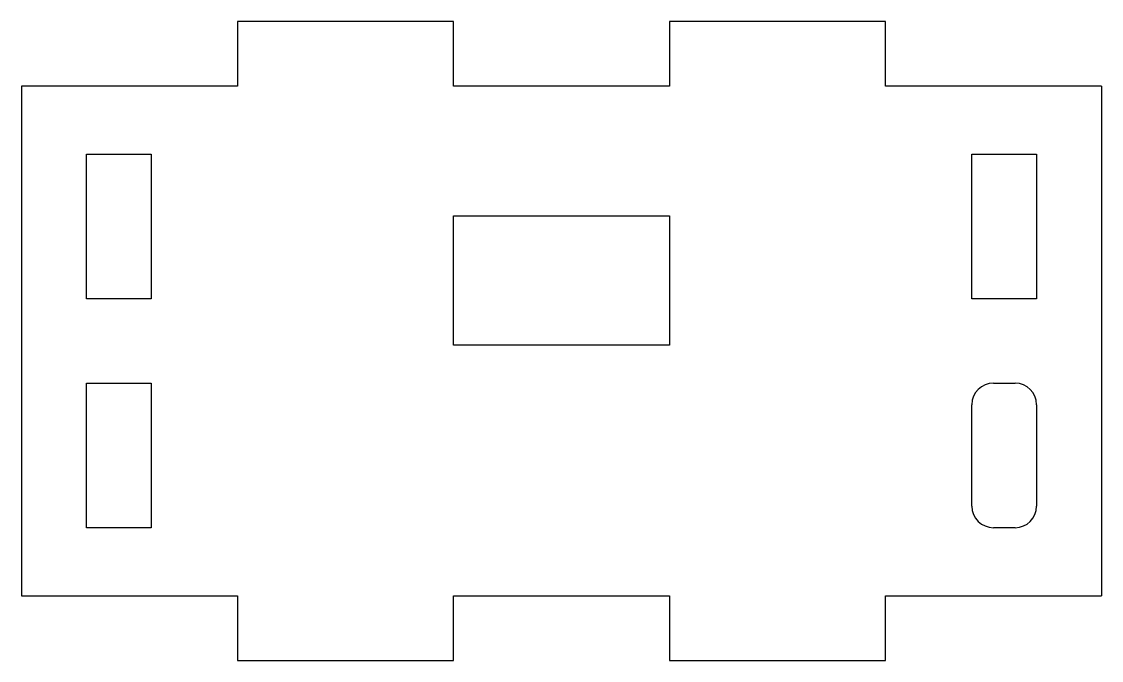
# Model space of a CAD drawing. Extents: x 0 to 50, y 78 to 107.6.
import ezdxf

# ---------------------------------------------------------------- set-up
doc = ezdxf.new("R2010")
doc.units = 0
doc.layers.get('0').update_dxf_attribs({"linetype": 'continuous'})

# ---------------------------------------------------------------- blocks, each defined once
blk = doc.blocks.new('FILLET010')
at = {"color": 0}
for p, q in [((20, 107.6), (10, 107.6)), ((10, 107.6), (10, 104.6)), ((20, 104.6), (20, 107.6)), ((40, 107.6), (30, 107.6)), ((30, 107.6), (30, 104.6)), ((40, 104.6), (40, 107.6)), ((10, 104.6), (0, 104.6)), ((0, 104.6), (0, 81)), ((30, 104.6), (20, 104.6)), ((50, 104.6), (40, 104.6)), ((50, 104.6), (50, 81)), ((3, 101.45), (6, 101.45)), ((3, 94.75), (3, 101.45)), ((6, 101.45), (6, 94.75)), ((44, 101.45), (47, 101.45)), ((44, 94.75), (44, 101.45)), ((47, 101.45), (47, 94.75)), ((20, 98.6), (30, 98.6)), ((20, 92.6), (20, 98.6)), ((30, 98.6), (30, 92.6)), ((6, 94.75), (3, 94.75)), ((47, 94.75), (44, 94.75)), ((30, 92.6), (20, 92.6)), ((3, 90.85), (6, 90.85)), ((3, 84.15), (3, 90.85)), ((6, 90.85), (6, 84.15)), ((45, 90.85), (46, 90.85)), ((44, 85.15), (44, 89.85)), ((47, 89.85), (47, 85.15)), ((6, 84.15), (3, 84.15)), ((46, 84.15), (45, 84.15)), ((0, 81), (10, 81)), ((10, 81), (10, 78)), ((20, 78), (20, 81)), ((20, 81), (30, 81)), ((30, 81), (30, 78)), ((40, 78), (40, 81)), ((40, 81), (50, 81)), ((10, 78), (20, 78)), ((30, 78), (40, 78))]:
    blk.add_line(p, q, dxfattribs=at)
for centre, start, end in [((45, 89.85), 90, -180), ((46, 89.85), 0, 90), ((45, 85.15), -180, -90), ((46, 85.15), -90, 0)]:
    blk.add_arc(centre, 1, start, end, dxfattribs=at)

msp = doc.modelspace()

# ---------------------------------------------------------------- block references
at = {"color": 0}
msp.add_blockref('FILLET010', (0, 0), dxfattribs=at)

doc.saveas('drawing.dxf')
